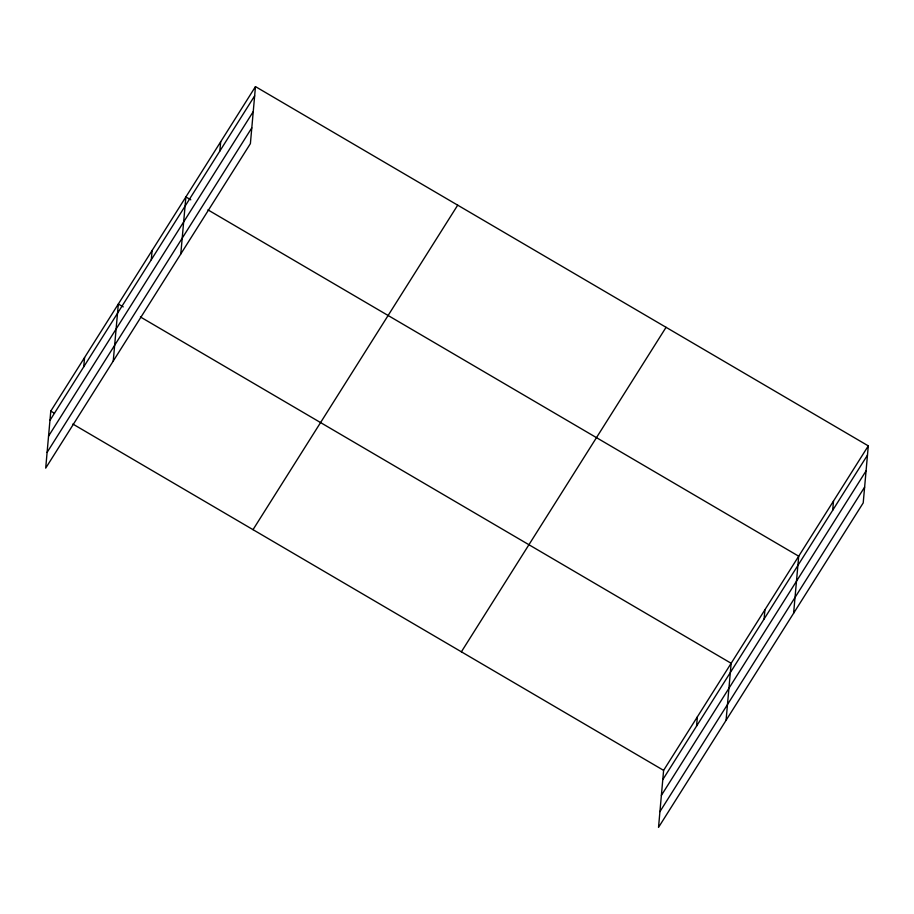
<?xml version="1.0" encoding="UTF-8"?>
<svg xmlns="http://www.w3.org/2000/svg" width="914" height="914" viewBox="0 0 914 914"><rect width="100%" height="100%" fill="white"/><g stroke="black" fill="none" stroke-linecap="round" stroke-linejoin="round"><path stroke-width="1.37" d="M255.474 86.613L50.784 411.106L45.7 468.128L250.39 143.635L255.474 86.613L868.3 445.872L863.216 502.894L658.526 827.387L663.61 770.365L868.3 445.872M83.734 366.822L84.568 357.568M113.245 361.041L118.34 304.019L123.241 306.898M151.278 259.736L152.112 250.482M180.789 253.955L185.885 196.933L190.786 199.812M219.851 151.027L220.674 141.773M696.559 726.082L697.382 716.827M726.07 720.312L731.154 663.29L140.402 316.952M764.104 618.995L764.938 609.741M793.615 613.225L798.71 556.203L207.946 209.866M832.677 510.286L833.499 501.032M49.962 420.36L254.652 95.867M48.556 436.127L253.247 111.622M47.105 452.373L251.796 127.869M253.018 529.663L457.708 205.159M461.376 651.819L666.066 327.315M662.787 779.631L867.477 455.126M661.382 795.386L866.072 470.893M659.931 811.632L864.621 487.128M50.784 411.106L54.463 413.265M72.846 424.039L663.61 770.365"/></g></svg>
